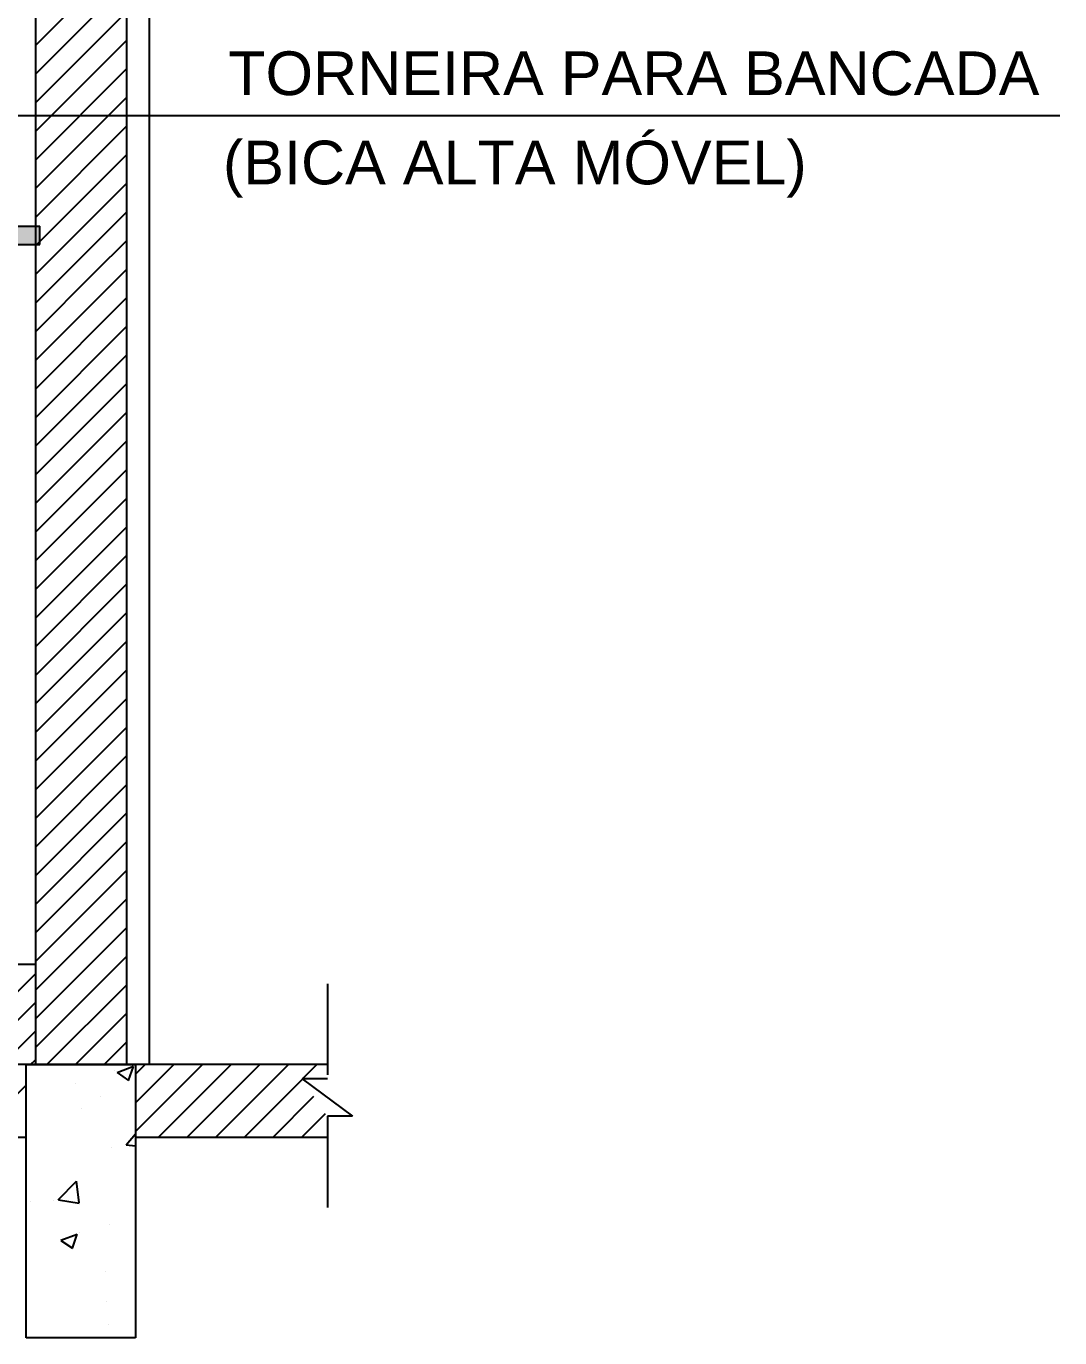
# Model space of a CAD drawing. Extents: x -36 to 357, y 137 to 237.
# Drawn here: x 14.272 to 15.406, y 180.342 to 181.782 of the extents above; entities that cross this region are included whole.
import ezdxf

# ---------------------------------------------------------------- set-up
doc = ezdxf.new("R2010")
doc.units = 0
doc.header["$LTSCALE"] = 0.01
doc.linetypes.add('TRACEJADO_P', pattern=[0.1875, 0.125, -0.0625])
doc.layers.get('0').update_dxf_attribs({"linetype": 'CONTINUOUS'})
for name, color, linetype in [('01', 1, 'CONTINUOUS'), ('A-PISOS-IDEN', 9, 'CONTINUOUS'), ('A-SIMBO', 2, 'CONTINUOUS'), ('ARQ-ALV-CORTE', 3, 'CONTINUOUS'), ('ARQ-HTC', 9, 'CONTINUOUS'), ('ARQ-SMB-1_025', 1, 'CONTINUOUS'), ('ARQ-TXT-1_025', 2, 'CONTINUOUS'), ('ARQ_CORTE1', 3, 'CONTINUOUS')]:
    doc.layers.add(name, color=color, linetype=linetype)
doc.styles.add('ESC-50-A20', font='arial.ttf', dxfattribs={"height": 0.1})
doc.styles.add('FNDE Texto Cota 0025', font='verdana.ttf', dxfattribs={"height": 0.04})
doc.dimstyles.new('FNDE 1-0025', dxfattribs={"dimscale": 5, "dimtxt": 0.04, "dimasz": 0.0035, "dimexe": 0.15, "dimexo": 0.15, "dimgap": 0.0025, "dimtad": 1, "dimzin": 1, "dimdsep": 46, "dimtxsty": 'FNDE Texto Cota 0025', "dimblk": 'tic', "dimcen": 0.015, "dimdle": 0.15, "dimse1": 1, "dimse2": 1, "dimclrd": 251, "dimclre": 251, "dimclrt": 256, "dimaunit": 1, "dimadec": 3, "dimazin": 0, "dimtfac": 1, "dimtix": 1, "dimtmove": 2, "dimatfit": 3, "dimfxl": 0.15, "dimtvp": 1, "dimtolj": 1, "dimtzin": 0, "dimarcsym": 0})

# ---------------------------------------------------------------- blocks, each defined once
blk = doc.blocks.new('tic')
at = {"color": 251}
for p, q in [((0, -1), (0, 1)), ((-1, 0), (1, 0))]:
    blk.add_line(p, q, dxfattribs=at)
blk.add_line((-0.6, -0.6), (0.6, 0.6))

msp = doc.modelspace()

# ---------------------------------------------------------------- hatches: boundary and pattern name
at = {"layer": 'ARQ-HTC'}
h = msp.add_hatch(color=256, dxfattribs=at)
edge = h.paths.add_edge_path()
edge.add_line((13.8562, 181.5629), (13.6767, 181.5629))
edge.add_line((13.6767, 181.5629), (13.6767, 181.5429))
edge.add_line((13.6767, 181.5429), (13.8689, 181.5428))
edge.add_arc((13.7443, 181.4782), 0.1403, 27.4213, 37.093)
edge = h.paths.add_edge_path()
edge.add_line((14.2567, 181.5626), (13.8562, 181.5629))
edge.add_arc((13.7443, 181.4782), 0.1403, 27.4213, 37.093, ccw=False)
edge.add_line((13.8689, 181.5428), (14.2567, 181.5426))
edge.add_line((14.2567, 181.5426), (14.2567, 181.5626))
h.paths.add_polyline_path([(14.2817, 181.5626), (14.2567, 181.5626), (14.2567, 181.5626), (14.2567, 181.5426), (14.2817, 181.5426)])
msp.add_hatch(color=256, dxfattribs=at).paths.add_polyline_path([(14.2867, 181.5626), (14.2817, 181.5626), (14.2817, 181.5426), (14.2867, 181.5426)])

# ---------------------------------------------------------------- linework, layer by layer
at = {"layer": '01'}
msp.add_line((14.4067, 183.4372), (14.4067, 180.6422), dxfattribs=at)
at = {"layer": '01', "color": 253}
for p, q in [((14.2817, 181.761), (14.3817, 181.861)), ((14.2817, 181.7296), (14.3817, 181.8296)), ((14.2817, 181.6982), (14.3817, 181.7982)), ((14.2817, 181.6667), (14.3817, 181.7667)), ((14.2817, 181.6353), (14.3817, 181.7353)), ((14.2817, 181.6039), (14.3817, 181.7039)), ((14.2817, 181.5724), (14.3817, 181.6724)), ((14.2817, 181.541), (14.3817, 181.641)), ((14.2847, 181.5126), (14.3817, 181.6096)), ((14.3161, 181.5126), (14.3817, 181.5781)), ((14.3475, 181.5126), (14.3817, 181.5467)), ((14.2817, 181.5096), (14.2847, 181.5126)), ((14.2817, 181.4781), (14.3161, 181.5126)), ((14.2817, 181.4467), (14.3475, 181.5126)), ((14.2817, 181.4153), (14.379, 181.5126)), ((14.379, 181.5126), (14.3817, 181.5153)), ((14.2817, 181.3839), (14.3817, 181.4839)), ((14.2817, 181.3524), (14.3817, 181.4524)), ((14.2817, 181.321), (14.3817, 181.421)), ((14.2817, 181.2896), (14.3817, 181.3896)), ((14.2817, 181.2581), (14.3817, 181.3581)), ((14.2817, 181.2267), (14.3817, 181.3267)), ((14.2817, 181.1953), (14.3817, 181.2953)), ((14.2817, 181.1638), (14.3817, 181.2638)), ((14.2817, 181.1324), (14.3817, 181.2324)), ((14.2817, 181.101), (14.3817, 181.201)), ((14.2817, 181.0695), (14.3817, 181.1695)), ((14.2817, 181.0381), (14.3817, 181.1381)), ((14.2817, 181.0067), (14.3817, 181.1067)), ((14.2817, 180.9753), (14.3817, 181.0753)), ((14.2817, 180.9438), (14.3817, 181.0438)), ((14.2817, 180.9124), (14.3817, 181.0124)), ((14.2817, 180.881), (14.3817, 180.981)), ((14.2817, 180.8495), (14.3817, 180.9495)), ((14.2817, 180.8181), (14.3817, 180.9181)), ((14.2817, 180.7867), (14.3817, 180.8867)), ((14.2817, 180.7552), (14.3817, 180.8552)), ((14.2817, 180.7238), (14.3817, 180.8238)), ((14.2817, 180.6924), (14.3817, 180.7924)), ((14.2817, 180.6609), (14.3817, 180.7609)), ((14.2944, 180.6422), (14.3817, 180.7295)), ((14.3258, 180.6422), (14.3817, 180.6981)), ((14.3572, 180.6422), (14.3817, 180.6667)), ((14.3917, 180.6317), (14.4022, 180.6422)), ((14.3917, 180.6002), (14.4337, 180.6422)), ((14.3917, 180.5688), (14.4651, 180.6422)), ((14.4165, 180.5622), (14.4965, 180.6422)), ((14.448, 180.5622), (14.528, 180.6422)), ((14.4794, 180.5622), (14.5594, 180.6422)), ((14.575, 180.6264), (14.5908, 180.6422)), ((14.2144, 180.5622), (14.2717, 180.6195)), ((14.5108, 180.5622), (14.5748, 180.6262)), ((14.5423, 180.5622), (14.5875, 180.6074)), ((14.5737, 180.5622), (14.6001, 180.5886))]:
    msp.add_line(p, q, dxfattribs=at)
at = {"layer": 'A-PISOS-IDEN', "color": 1}
for p, q in [((14.1822, 180.6422), (14.2817, 180.7417)), ((14.2137, 180.6422), (14.2817, 180.7102)), ((14.2451, 180.6422), (14.2817, 180.6788)), ((14.2765, 180.6422), (14.2817, 180.6474))]:
    msp.add_line(p, q, dxfattribs=at)
at = {"layer": 'A-SIMBO', "color": 2, "linetype": 'TRACEJADO_P'}
for p, q in [((14.6023, 180.731, -2), (14.6023, 180.6264, -2)), ((14.6023, 180.6264, -2), (14.5747, 180.6264, -2)), ((14.5747, 180.6264, -2), (14.6299, 180.5854, -2)), ((14.6299, 180.5854, -2), (14.6023, 180.5854, -2)), ((14.6023, 180.5854, -2), (14.6023, 180.4325, -2))]:
    msp.add_line(p, q, dxfattribs=at)
at = {"layer": 'ARQ-ALV-CORTE'}
for p, q in [((14.2817, 183.1622), (14.2817, 180.6422)), ((14.3817, 183.1622), (14.3817, 180.6422)), ((14.6023, 180.6422), (10.2902, 180.6422, -2)), ((14.2717, 180.3422), (14.2717, 180.6422)), ((14.2717, 180.6422), (14.3917, 180.6422)), ((14.3917, 180.6422), (14.3917, 180.3422)), ((14.2717, 180.5622, -0.1735), (10.5917, 180.5622, -1.8418)), ((14.6023, 180.5622), (14.3917, 180.5622, -0.1105)), ((14.3917, 180.3422), (14.2717, 180.3422))]:
    msp.add_line(p, q, dxfattribs=at)
at = {"layer": 'ARQ-HTC', "color": 251}
for p, q in [((14.3688, 180.6357), (14.3688, 180.6357)), ((14.3715, 180.6335), (14.3893, 180.6403)), ((14.3841, 180.6248), (14.3893, 180.6402)), ((14.3262, 180.6215), (14.3262, 180.6215)), ((14.3715, 180.6333), (14.3841, 180.6248)), ((14.3533, 180.607), (14.3533, 180.607)), ((14.3324, 180.594), (14.3324, 180.594)), ((14.3814, 180.5539), (14.3917, 180.5662)), ((14.3657, 180.5512), (14.3657, 180.5512)), ((14.3814, 180.5539), (14.3917, 180.553)), ((14.3069, 180.4937), (14.3267, 180.5143)), ((14.3296, 180.4902), (14.3268, 180.5143)), ((14.2767, 180.4917), (14.2767, 180.4917)), ((14.3021, 180.4927), (14.3021, 180.4927)), ((14.307, 180.4935), (14.3296, 180.49)), ((14.3292, 180.5022), (14.3292, 180.5022)), ((14.3626, 180.4666), (14.3626, 180.4666)), ((14.3097, 180.4493), (14.3275, 180.4561)), ((14.3097, 180.4492), (14.3223, 180.4406)), ((14.3223, 180.4406), (14.3275, 180.456)), ((14.3303, 180.4576), (14.3303, 180.4576)), ((14.3586, 180.4147), (14.3586, 180.4147)), ((14.3595, 180.3821), (14.3595, 180.3821)), ((14.3618, 180.3569), (14.3618, 180.3569))]:
    msp.add_line(p, q, dxfattribs=at)
at = {"layer": 'ARQ_CORTE1', "extrusion": (0, 0, -1)}
for p, q in [((13.6767, 181.5629), (14.2867, 181.5626)), ((13.6767, 181.5429), (14.2867, 181.5426))]:
    msp.add_line(p, q, dxfattribs=at)
at = {"layer": 'ARQ_CORTE1'}
for p, q in [((14.2867, 181.5426), (14.2867, 181.5626)), ((14.2817, 180.7522), (13.7167, 180.7522))]:
    msp.add_line(p, q, dxfattribs=at)

# ---------------------------------------------------------------- texts
at = {"layer": 'ARQ-TXT-1_025', "style": 'ESC-50-A20'}
for s, p in [('TORNEIRA PARA BANCADA', (14.4934, 181.7066)), ('(BICA ALTA MÓVEL)', (14.4876, 181.6086))]:
    msp.add_text(s, height=0.048, dxfattribs=at).set_placement(p)

# ---------------------------------------------------------------- leaders
at = {"layer": 'ARQ-SMB-1_025', "ltscale": 10}
msp.add_leader([(12.4575, 181.6842, -2), (15.4062, 181.6842, -2)], dimstyle='FNDE 1-0025', override={"dimlfac": 100, "dimclrd": 252, "dimclre": 252}, dxfattribs=at)

doc.saveas('drawing.dxf')
